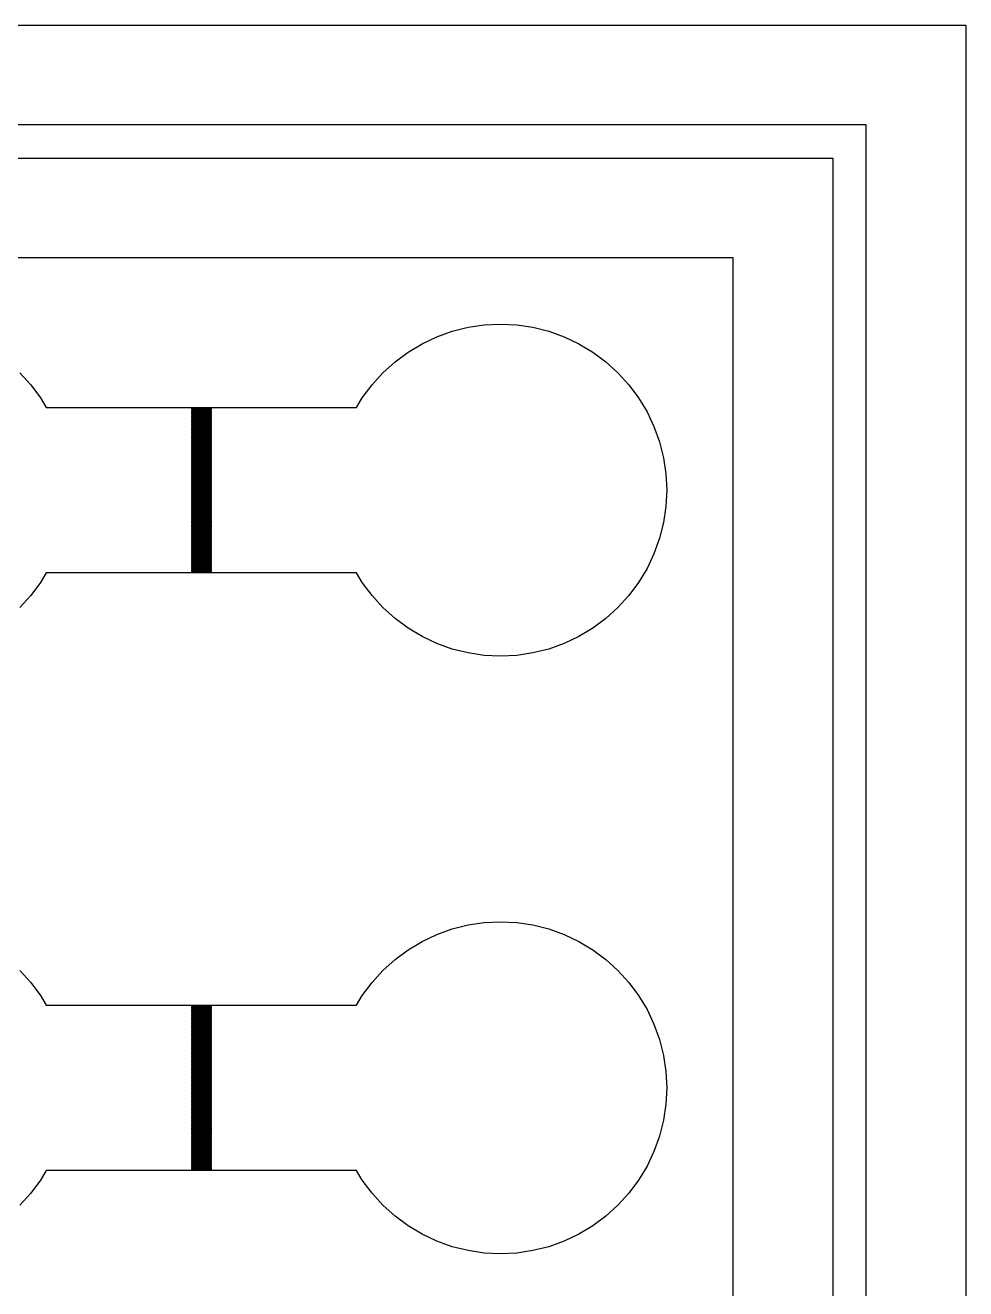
# Model space of a CAD drawing. Extents: x -16 to 132, y -40 to 113.
# Drawn here: x 98.53 to 113, y 56.73 to 76.18 of the extents above; entities that cross this region are included whole.
import ezdxf

# ---------------------------------------------------------------- set-up
doc = ezdxf.new("R2010")
doc.units = 0

msp = doc.modelspace()

# ---------------------------------------------------------------- linework, layer by layer
for p, q in [((-2.55649, 76.1837), (112.997, 76.1837)), ((112.997, 76.1837), (112.997, -2.55649)), ((111.463, 74.6498), (-1.0226, 74.6498)), ((111.463, -1.0226), (111.463, 74.6498)), ((-0.51129, 74.1385), (110.952, 74.1385)), ((110.952, 74.1385), (110.952, -0.51129)), ((109.418, 72.6046), (1.0226, 72.6046)), ((109.418, 1.0226), (109.418, 72.6046)), ((104.861, 71.3874), (105.097, 71.4719)), ((105.097, 71.4719), (105.34, 71.5329)), ((105.34, 71.5329), (105.589, 71.5697)), ((105.589, 71.5697), (105.839, 71.582)), ((105.839, 71.582), (106.09, 71.5697)), ((106.09, 71.5697), (106.338, 71.5329)), ((106.338, 71.5329), (106.581, 71.4719)), ((106.581, 71.4719), (106.817, 71.3874)), ((104.419, 71.1511), (104.634, 71.2801)), ((104.634, 71.2801), (104.861, 71.3874)), ((106.817, 71.3874), (107.044, 71.2801)), ((107.044, 71.2801), (107.259, 71.1511)), ((104.217, 71.0017), (104.419, 71.1511)), ((107.259, 71.1511), (107.461, 71.0017)), ((98.4434, 70.8332), (98.6119, 70.6473)), ((103.863, 70.6473), (104.031, 70.8332)), ((104.031, 70.8332), (104.217, 71.0017)), ((107.461, 71.0017), (107.647, 70.8332)), ((107.647, 70.8332), (107.815, 70.6473)), ((98.6119, 70.6473), (98.7613, 70.4458)), ((103.713, 70.4458), (103.863, 70.6473)), ((107.815, 70.6473), (107.965, 70.4458)), ((98.7613, 70.4458), (98.8495, 70.2986)), ((103.625, 70.2986), (103.713, 70.4458)), ((107.965, 70.4458), (108.094, 70.2306)), ((98.8495, 70.2986), (103.625, 70.2986)), ((101.391, 70.2884), (101.084, 70.2884)), ((101.084, 70.2884), (101.084, 70.2782)), ((101.084, 70.2782), (101.391, 70.2782)), ((101.391, 70.2679), (101.084, 70.2679)), ((101.084, 70.2679), (101.084, 70.2577)), ((101.084, 70.2577), (101.391, 70.2577)), ((101.391, 70.2475), (101.084, 70.2475)), ((101.084, 70.2475), (101.084, 70.2373)), ((101.084, 70.2373), (101.391, 70.2373)), ((101.391, 70.2782), (101.391, 70.2884)), ((101.391, 70.2577), (101.391, 70.2679)), ((101.391, 70.2373), (101.391, 70.2475)), ((101.391, 70.227), (101.084, 70.227)), ((101.084, 70.227), (101.084, 70.2168)), ((101.084, 70.2168), (101.391, 70.2168)), ((101.391, 70.2066), (101.084, 70.2066)), ((101.084, 70.2066), (101.084, 70.1964)), ((101.084, 70.1964), (101.391, 70.1964)), ((101.391, 70.1861), (101.084, 70.1861)), ((101.084, 70.1861), (101.084, 70.1759)), ((101.084, 70.1759), (101.391, 70.1759)), ((101.391, 70.1657), (101.084, 70.1657)), ((101.084, 70.1657), (101.084, 70.1555)), ((101.084, 70.1555), (101.391, 70.1555)), ((101.391, 70.1452), (101.084, 70.1452)), ((101.084, 70.1452), (101.084, 70.135)), ((101.084, 70.135), (101.391, 70.135)), ((101.391, 70.1248), (101.084, 70.1248)), ((101.084, 70.1248), (101.084, 70.1145)), ((101.084, 70.1145), (101.391, 70.1145)), ((101.391, 70.1043), (101.084, 70.1043)), ((101.084, 70.1043), (101.084, 70.0941)), ((101.084, 70.0941), (101.391, 70.0941)), ((101.391, 70.0839), (101.084, 70.0839)), ((101.084, 70.0839), (101.084, 70.0737)), ((101.084, 70.0737), (101.391, 70.0737)), ((101.391, 70.0634), (101.084, 70.0634)), ((101.084, 70.0634), (101.084, 70.0532)), ((101.084, 70.0532), (101.391, 70.0532)), ((101.391, 70.043), (101.084, 70.043)), ((101.084, 70.043), (101.084, 70.0327)), ((101.391, 70.2168), (101.391, 70.227)), ((101.391, 70.1964), (101.391, 70.2066)), ((101.391, 70.1759), (101.391, 70.1861)), ((101.391, 70.1555), (101.391, 70.1657)), ((101.391, 70.135), (101.391, 70.1452)), ((101.391, 70.1145), (101.391, 70.1248)), ((101.391, 70.0941), (101.391, 70.1043)), ((101.391, 70.0737), (101.391, 70.0839)), ((101.391, 70.0532), (101.391, 70.0634)), ((101.391, 70.0327), (101.391, 70.043)), ((108.094, 70.2306), (108.201, 70.0038)), ((101.084, 70.0327), (101.391, 70.0327)), ((101.391, 70.0225), (101.084, 70.0225)), ((101.084, 70.0225), (101.084, 70.0123)), ((101.084, 70.0123), (101.391, 70.0123)), ((101.391, 70.0021), (101.084, 70.0021)), ((101.084, 70.0021), (101.084, 69.9918)), ((101.084, 69.9918), (101.391, 69.9918)), ((101.391, 69.9816), (101.084, 69.9816)), ((101.084, 69.9816), (101.084, 69.9714)), ((101.084, 69.9714), (101.391, 69.9714)), ((101.391, 69.9612), (101.084, 69.9612)), ((101.084, 69.9612), (101.084, 69.9509)), ((101.084, 69.9509), (101.391, 69.9509)), ((101.391, 69.9407), (101.084, 69.9407)), ((101.084, 69.9407), (101.084, 69.9305)), ((101.084, 69.9305), (101.391, 69.9305)), ((101.391, 69.9203), (101.084, 69.9203)), ((101.084, 69.9203), (101.084, 69.91)), ((101.084, 69.91), (101.391, 69.91)), ((101.391, 69.8998), (101.084, 69.8998)), ((101.084, 69.8998), (101.084, 69.8896)), ((101.084, 69.8896), (101.391, 69.8896)), ((101.391, 69.8793), (101.084, 69.8793)), ((101.084, 69.8793), (101.084, 69.8691)), ((101.084, 69.8691), (101.391, 69.8691)), ((101.391, 69.8589), (101.084, 69.8589)), ((101.084, 69.8589), (101.084, 69.8487)), ((101.084, 69.8487), (101.391, 69.8487)), ((101.391, 70.0123), (101.391, 70.0225)), ((101.391, 69.9918), (101.391, 70.0021)), ((101.391, 69.9714), (101.391, 69.9816)), ((101.391, 69.9509), (101.391, 69.9612)), ((101.391, 69.9305), (101.391, 69.9407)), ((101.391, 69.91), (101.391, 69.9203)), ((101.391, 69.8896), (101.391, 69.8998)), ((101.391, 69.8691), (101.391, 69.8793)), ((101.391, 69.8487), (101.391, 69.8589)), ((108.201, 70.0038), (108.286, 69.7676)), ((101.391, 69.8385), (101.084, 69.8385)), ((101.084, 69.8385), (101.084, 69.8282)), ((101.084, 69.8282), (101.391, 69.8282)), ((101.391, 69.818), (101.084, 69.818)), ((101.084, 69.818), (101.084, 69.8078)), ((101.084, 69.8078), (101.391, 69.8078)), ((101.391, 69.7975), (101.084, 69.7975)), ((101.084, 69.7975), (101.084, 69.7873)), ((101.084, 69.7873), (101.391, 69.7873)), ((101.391, 69.7771), (101.084, 69.7771)), ((101.084, 69.7771), (101.084, 69.7669)), ((101.084, 69.7669), (101.391, 69.7669)), ((101.391, 69.7567), (101.084, 69.7567)), ((101.084, 69.7567), (101.084, 69.7464)), ((101.084, 69.7464), (101.391, 69.7464)), ((101.391, 69.7362), (101.084, 69.7362)), ((101.084, 69.7362), (101.084, 69.726)), ((101.084, 69.726), (101.391, 69.726)), ((101.391, 69.7157), (101.084, 69.7157)), ((101.084, 69.7157), (101.084, 69.7055)), ((101.084, 69.7055), (101.391, 69.7055)), ((101.391, 69.6953), (101.084, 69.6953)), ((101.084, 69.6953), (101.084, 69.6851)), ((101.084, 69.6851), (101.391, 69.6851)), ((101.391, 69.6748), (101.084, 69.6748)), ((101.084, 69.6748), (101.084, 69.6646)), ((101.084, 69.6646), (101.391, 69.6646)), ((101.391, 69.6544), (101.084, 69.6544)), ((101.084, 69.6544), (101.084, 69.6442)), ((101.391, 69.8282), (101.391, 69.8385)), ((101.391, 69.8078), (101.391, 69.818)), ((101.391, 69.7873), (101.391, 69.7975)), ((101.391, 69.7669), (101.391, 69.7771)), ((101.391, 69.7464), (101.391, 69.7567)), ((101.391, 69.726), (101.391, 69.7362)), ((101.391, 69.7055), (101.391, 69.7157)), ((101.391, 69.6851), (101.391, 69.6953)), ((101.391, 69.6646), (101.391, 69.6748)), ((101.391, 69.6442), (101.391, 69.6544)), ((108.286, 69.7676), (108.346, 69.5242)), ((101.084, 69.6442), (101.391, 69.6442)), ((101.391, 69.6339), (101.084, 69.6339)), ((101.084, 69.6339), (101.084, 69.6237)), ((101.084, 69.6237), (101.391, 69.6237)), ((101.391, 69.6135), (101.084, 69.6135)), ((101.084, 69.6135), (101.084, 69.6032)), ((101.084, 69.6032), (101.391, 69.6032)), ((101.391, 69.593), (101.084, 69.593)), ((101.084, 69.593), (101.084, 69.5828)), ((101.084, 69.5828), (101.391, 69.5828)), ((101.391, 69.5726), (101.084, 69.5726)), ((101.084, 69.5726), (101.084, 69.5623)), ((101.084, 69.5623), (101.391, 69.5623)), ((101.391, 69.5521), (101.084, 69.5521)), ((101.084, 69.5521), (101.084, 69.5419)), ((101.084, 69.5419), (101.391, 69.5419)), ((101.391, 69.5317), (101.084, 69.5317)), ((101.084, 69.5317), (101.084, 69.5214)), ((101.084, 69.5214), (101.391, 69.5214)), ((101.391, 69.5112), (101.084, 69.5112)), ((101.084, 69.5112), (101.084, 69.501)), ((101.084, 69.501), (101.391, 69.501)), ((101.391, 69.4908), (101.084, 69.4908)), ((101.084, 69.4908), (101.084, 69.4805)), ((101.084, 69.4805), (101.391, 69.4805)), ((101.391, 69.4703), (101.084, 69.4703)), ((101.084, 69.4703), (101.084, 69.4601)), ((101.084, 69.4601), (101.391, 69.4601)), ((101.391, 69.6237), (101.391, 69.6339)), ((101.391, 69.6032), (101.391, 69.6135)), ((101.391, 69.5828), (101.391, 69.593)), ((101.391, 69.5623), (101.391, 69.5726)), ((101.391, 69.5419), (101.391, 69.5521)), ((101.391, 69.5214), (101.391, 69.5317)), ((101.391, 69.501), (101.391, 69.5112)), ((101.391, 69.4805), (101.391, 69.4908)), ((101.391, 69.4601), (101.391, 69.4703)), ((108.346, 69.5242), (108.383, 69.2761)), ((101.391, 69.4499), (101.084, 69.4499)), ((101.084, 69.4499), (101.084, 69.4397)), ((101.084, 69.4397), (101.391, 69.4397)), ((101.391, 69.4294), (101.084, 69.4294)), ((101.084, 69.4294), (101.084, 69.4192)), ((101.084, 69.4192), (101.391, 69.4192)), ((101.391, 69.409), (101.084, 69.409)), ((101.084, 69.409), (101.084, 69.3987)), ((101.084, 69.3987), (101.391, 69.3987)), ((101.391, 69.3885), (101.084, 69.3885)), ((101.084, 69.3885), (101.084, 69.3783)), ((101.084, 69.3783), (101.391, 69.3783)), ((101.391, 69.3681), (101.084, 69.3681)), ((101.084, 69.3681), (101.084, 69.3578)), ((101.084, 69.3578), (101.391, 69.3578)), ((101.391, 69.3476), (101.084, 69.3476)), ((101.084, 69.3476), (101.084, 69.3374)), ((101.084, 69.3374), (101.391, 69.3374)), ((101.391, 69.3272), (101.084, 69.3272)), ((101.084, 69.3272), (101.084, 69.3169)), ((101.084, 69.3169), (101.391, 69.3169)), ((101.391, 69.3067), (101.084, 69.3067)), ((101.084, 69.3067), (101.084, 69.2965)), ((101.084, 69.2965), (101.391, 69.2965)), ((101.391, 69.2862), (101.084, 69.2862)), ((101.084, 69.2862), (101.084, 69.276)), ((101.084, 69.276), (101.391, 69.276)), ((101.391, 69.2658), (101.084, 69.2658)), ((101.084, 69.2658), (101.084, 69.2556)), ((101.391, 69.4397), (101.391, 69.4499)), ((101.391, 69.4192), (101.391, 69.4294)), ((101.391, 69.3987), (101.391, 69.409)), ((101.391, 69.3783), (101.391, 69.3885)), ((101.391, 69.3578), (101.391, 69.3681)), ((101.391, 69.3374), (101.391, 69.3476)), ((101.391, 69.3169), (101.391, 69.3272)), ((101.391, 69.2965), (101.391, 69.3067)), ((101.391, 69.276), (101.391, 69.2862)), ((101.391, 69.2556), (101.391, 69.2658)), ((108.383, 69.2761), (108.396, 69.0255)), ((101.084, 69.2556), (101.391, 69.2556)), ((101.391, 69.2453), (101.084, 69.2453)), ((101.084, 69.2453), (101.084, 69.2351)), ((101.084, 69.2351), (101.391, 69.2351)), ((101.391, 69.2249), (101.084, 69.2249)), ((101.084, 69.2249), (101.084, 69.2147)), ((101.084, 69.2147), (101.391, 69.2147)), ((101.391, 69.2044), (101.084, 69.2044)), ((101.084, 69.2044), (101.084, 69.1942)), ((101.084, 69.1942), (101.391, 69.1942)), ((101.391, 69.184), (101.084, 69.184)), ((101.084, 69.184), (101.084, 69.1738)), ((101.084, 69.1738), (101.391, 69.1738)), ((101.391, 69.1635), (101.084, 69.1635)), ((101.084, 69.1635), (101.084, 69.1533)), ((101.084, 69.1533), (101.391, 69.1533)), ((101.391, 69.1431), (101.084, 69.1431)), ((101.084, 69.1431), (101.084, 69.1329)), ((101.084, 69.1329), (101.391, 69.1329)), ((101.391, 69.1226), (101.084, 69.1226)), ((101.084, 69.1226), (101.084, 69.1124)), ((101.084, 69.1124), (101.391, 69.1124)), ((101.391, 69.1022), (101.084, 69.1022)), ((101.084, 69.1022), (101.084, 69.0919)), ((101.084, 69.0919), (101.391, 69.0919)), ((101.391, 69.0817), (101.084, 69.0817)), ((101.084, 69.0817), (101.084, 69.0715)), ((101.084, 69.0715), (101.391, 69.0715)), ((101.391, 69.2351), (101.391, 69.2453)), ((101.391, 69.2147), (101.391, 69.2249)), ((101.391, 69.1942), (101.391, 69.2044)), ((101.391, 69.1738), (101.391, 69.184)), ((101.391, 69.1533), (101.391, 69.1635)), ((101.391, 69.1329), (101.391, 69.1431)), ((101.391, 69.1124), (101.391, 69.1226)), ((101.391, 69.0919), (101.391, 69.1022)), ((101.391, 69.0715), (101.391, 69.0817)), ((101.391, 69.0613), (101.084, 69.0613)), ((101.084, 69.0613), (101.084, 69.0511)), ((101.084, 69.0511), (101.391, 69.0511)), ((101.391, 69.0408), (101.084, 69.0408)), ((101.084, 69.0408), (101.084, 69.0306)), ((101.084, 69.0306), (101.391, 69.0306)), ((101.391, 69.0204), (101.084, 69.0204)), ((101.084, 69.0204), (101.084, 69.0101)), ((101.084, 69.0101), (101.391, 69.0101)), ((101.391, 68.9999), (101.084, 68.9999)), ((101.084, 68.9999), (101.084, 68.9897)), ((101.084, 68.9897), (101.391, 68.9897)), ((101.391, 68.9795), (101.084, 68.9795)), ((101.084, 68.9795), (101.084, 68.9693)), ((101.084, 68.9693), (101.391, 68.9693)), ((101.391, 68.959), (101.084, 68.959)), ((101.084, 68.959), (101.084, 68.9488)), ((101.084, 68.9488), (101.391, 68.9488)), ((101.391, 68.9386), (101.084, 68.9386)), ((101.084, 68.9386), (101.084, 68.9284)), ((101.084, 68.9284), (101.391, 68.9284)), ((101.391, 68.9181), (101.084, 68.9181)), ((101.084, 68.9181), (101.084, 68.9079)), ((101.084, 68.9079), (101.391, 68.9079)), ((101.391, 68.8977), (101.084, 68.8977)), ((101.084, 68.8977), (101.084, 68.8875)), ((101.084, 68.8875), (101.391, 68.8875)), ((101.391, 68.8772), (101.084, 68.8772)), ((101.084, 68.8772), (101.084, 68.867)), ((101.391, 69.0511), (101.391, 69.0613)), ((101.391, 69.0306), (101.391, 69.0408)), ((101.391, 69.0101), (101.391, 69.0204)), ((101.391, 68.9897), (101.391, 68.9999)), ((101.391, 68.9693), (101.391, 68.9795)), ((101.391, 68.9488), (101.391, 68.959)), ((101.391, 68.9284), (101.391, 68.9386)), ((101.391, 68.9079), (101.391, 68.9181)), ((101.391, 68.8875), (101.391, 68.8977)), ((101.391, 68.867), (101.391, 68.8772)), ((108.396, 69.0255), (108.383, 68.7749)), ((101.084, 68.867), (101.391, 68.867)), ((101.391, 68.8568), (101.084, 68.8568)), ((101.084, 68.8568), (101.084, 68.8465)), ((101.084, 68.8465), (101.391, 68.8465)), ((101.391, 68.8363), (101.084, 68.8363)), ((101.084, 68.8363), (101.084, 68.8261)), ((101.084, 68.8261), (101.391, 68.8261)), ((101.391, 68.8159), (101.084, 68.8159)), ((101.084, 68.8159), (101.084, 68.8056)), ((101.084, 68.8056), (101.391, 68.8056)), ((101.391, 68.7954), (101.084, 68.7954)), ((101.084, 68.7954), (101.084, 68.7852)), ((101.084, 68.7852), (101.391, 68.7852)), ((101.391, 68.775), (101.084, 68.775)), ((101.084, 68.775), (101.084, 68.7647)), ((101.084, 68.7647), (101.391, 68.7647)), ((101.391, 68.7545), (101.084, 68.7545)), ((101.084, 68.7545), (101.084, 68.7443)), ((101.084, 68.7443), (101.391, 68.7443)), ((101.391, 68.7341), (101.084, 68.7341)), ((101.084, 68.7341), (101.084, 68.7238)), ((101.084, 68.7238), (101.391, 68.7238)), ((101.391, 68.7136), (101.084, 68.7136)), ((101.084, 68.7136), (101.084, 68.7034)), ((101.084, 68.7034), (101.391, 68.7034)), ((101.391, 68.6931), (101.084, 68.6931)), ((101.084, 68.6931), (101.084, 68.6829)), ((101.084, 68.6829), (101.391, 68.6829)), ((101.391, 68.8465), (101.391, 68.8568)), ((101.391, 68.8261), (101.391, 68.8363)), ((101.391, 68.8056), (101.391, 68.8159)), ((101.391, 68.7852), (101.391, 68.7954)), ((101.391, 68.7647), (101.391, 68.775)), ((101.391, 68.7443), (101.391, 68.7545)), ((101.391, 68.7238), (101.391, 68.7341)), ((101.391, 68.7034), (101.391, 68.7136)), ((101.391, 68.6829), (101.391, 68.6931)), ((108.383, 68.7749), (108.346, 68.5267)), ((101.391, 68.6727), (101.084, 68.6727)), ((101.084, 68.6727), (101.084, 68.6625)), ((101.084, 68.6625), (101.391, 68.6625)), ((101.391, 68.6523), (101.084, 68.6523)), ((101.084, 68.6523), (101.084, 68.642)), ((101.084, 68.642), (101.391, 68.642)), ((101.391, 68.6318), (101.084, 68.6318)), ((101.084, 68.6318), (101.084, 68.6216)), ((101.084, 68.6216), (101.391, 68.6216)), ((101.391, 68.6113), (101.084, 68.6113)), ((101.084, 68.6113), (101.084, 68.6011)), ((101.084, 68.6011), (101.391, 68.6011)), ((101.391, 68.5909), (101.084, 68.5909)), ((101.084, 68.5909), (101.084, 68.5807)), ((101.084, 68.5807), (101.391, 68.5807)), ((101.391, 68.5704), (101.084, 68.5704)), ((101.084, 68.5704), (101.084, 68.5602)), ((101.084, 68.5602), (101.391, 68.5602)), ((101.391, 68.55), (101.084, 68.55)), ((101.084, 68.55), (101.084, 68.5398)), ((101.084, 68.5398), (101.391, 68.5398)), ((101.391, 68.5295), (101.084, 68.5295)), ((101.084, 68.5295), (101.084, 68.5193)), ((101.084, 68.5193), (101.391, 68.5193)), ((101.391, 68.5091), (101.084, 68.5091)), ((101.084, 68.5091), (101.084, 68.4989)), ((101.084, 68.4989), (101.391, 68.4989)), ((101.391, 68.4886), (101.084, 68.4886)), ((101.084, 68.4886), (101.084, 68.4784)), ((101.391, 68.6625), (101.391, 68.6727)), ((101.391, 68.642), (101.391, 68.6523)), ((101.391, 68.6216), (101.391, 68.6318)), ((101.391, 68.6011), (101.391, 68.6113)), ((101.391, 68.5807), (101.391, 68.5909)), ((101.391, 68.5602), (101.391, 68.5704)), ((101.391, 68.5398), (101.391, 68.55)), ((101.391, 68.5193), (101.391, 68.5295)), ((101.391, 68.4989), (101.391, 68.5091)), ((101.391, 68.4784), (101.391, 68.4886)), ((108.346, 68.5267), (108.286, 68.2834)), ((101.084, 68.4784), (101.391, 68.4784)), ((101.391, 68.4682), (101.084, 68.4682)), ((101.084, 68.4682), (101.084, 68.458)), ((101.084, 68.458), (101.391, 68.458)), ((101.391, 68.4477), (101.084, 68.4477)), ((101.084, 68.4477), (101.084, 68.4375)), ((101.084, 68.4375), (101.391, 68.4375)), ((101.391, 68.4273), (101.084, 68.4273)), ((101.084, 68.4273), (101.084, 68.4171)), ((101.084, 68.4171), (101.391, 68.4171)), ((101.391, 68.4068), (101.084, 68.4068)), ((101.084, 68.4068), (101.084, 68.3966)), ((101.084, 68.3966), (101.391, 68.3966)), ((101.391, 68.3864), (101.084, 68.3864)), ((101.084, 68.3864), (101.084, 68.3761)), ((101.084, 68.3761), (101.391, 68.3761)), ((101.391, 68.3659), (101.084, 68.3659)), ((101.084, 68.3659), (101.084, 68.3557)), ((101.084, 68.3557), (101.391, 68.3557)), ((101.391, 68.3455), (101.084, 68.3455)), ((101.084, 68.3455), (101.084, 68.3353)), ((101.084, 68.3353), (101.391, 68.3353)), ((101.391, 68.325), (101.084, 68.325)), ((101.084, 68.325), (101.084, 68.3148)), ((101.084, 68.3148), (101.391, 68.3148)), ((101.391, 68.3046), (101.084, 68.3046)), ((101.084, 68.3046), (101.084, 68.2943)), ((101.084, 68.2943), (101.391, 68.2943)), ((101.391, 68.458), (101.391, 68.4682)), ((101.391, 68.4375), (101.391, 68.4477)), ((101.391, 68.4171), (101.391, 68.4273)), ((101.391, 68.3966), (101.391, 68.4068)), ((101.391, 68.3761), (101.391, 68.3864)), ((101.391, 68.3557), (101.391, 68.3659)), ((101.391, 68.3353), (101.391, 68.3455)), ((101.391, 68.3148), (101.391, 68.325)), ((101.391, 68.2943), (101.391, 68.3046)), ((101.391, 68.2841), (101.084, 68.2841)), ((101.084, 68.2841), (101.084, 68.2739)), ((101.084, 68.2739), (101.391, 68.2739)), ((101.391, 68.2637), (101.084, 68.2637)), ((101.084, 68.2637), (101.084, 68.2534)), ((101.084, 68.2534), (101.391, 68.2534)), ((101.391, 68.2432), (101.084, 68.2432)), ((101.084, 68.2432), (101.084, 68.233)), ((101.084, 68.233), (101.391, 68.233)), ((101.391, 68.2228), (101.084, 68.2228)), ((101.084, 68.2228), (101.084, 68.2125)), ((101.084, 68.2125), (101.391, 68.2125)), ((101.391, 68.2023), (101.084, 68.2023)), ((101.084, 68.2023), (101.084, 68.1921)), ((101.084, 68.1921), (101.391, 68.1921)), ((101.391, 68.1819), (101.084, 68.1819)), ((101.084, 68.1819), (101.084, 68.1716)), ((101.084, 68.1716), (101.391, 68.1716)), ((101.391, 68.1614), (101.084, 68.1614)), ((101.084, 68.1614), (101.084, 68.1512)), ((101.084, 68.1512), (101.391, 68.1512)), ((101.391, 68.141), (101.084, 68.141)), ((101.084, 68.141), (101.084, 68.1307)), ((101.084, 68.1307), (101.391, 68.1307)), ((101.391, 68.1205), (101.084, 68.1205)), ((101.084, 68.1205), (101.084, 68.1103)), ((101.084, 68.1103), (101.391, 68.1103)), ((101.391, 68.1), (101.084, 68.1)), ((101.084, 68.1), (101.084, 68.0898)), ((101.391, 68.2739), (101.391, 68.2841)), ((101.391, 68.2534), (101.391, 68.2637)), ((101.391, 68.233), (101.391, 68.2432)), ((101.391, 68.2125), (101.391, 68.2228)), ((101.391, 68.1921), (101.391, 68.2023)), ((101.391, 68.1716), (101.391, 68.1819)), ((101.391, 68.1512), (101.391, 68.1614)), ((101.391, 68.1307), (101.391, 68.141)), ((101.391, 68.1103), (101.391, 68.1205)), ((101.391, 68.0898), (101.391, 68.1)), ((108.286, 68.2834), (108.201, 68.0472)), ((101.084, 68.0898), (101.391, 68.0898)), ((101.391, 68.0796), (101.084, 68.0796)), ((101.084, 68.0796), (101.084, 68.0694)), ((101.084, 68.0694), (101.391, 68.0694)), ((101.391, 68.0591), (101.084, 68.0591)), ((101.084, 68.0591), (101.084, 68.0489)), ((101.084, 68.0489), (101.391, 68.0489)), ((101.391, 68.0387), (101.084, 68.0387)), ((101.084, 68.0387), (101.084, 68.0285)), ((101.084, 68.0285), (101.391, 68.0285)), ((101.391, 68.0182), (101.084, 68.0182)), ((101.084, 68.0182), (101.084, 68.008)), ((101.084, 68.008), (101.391, 68.008)), ((101.391, 67.9978), (101.084, 67.9978)), ((101.084, 67.9978), (101.084, 67.9875)), ((101.084, 67.9875), (101.391, 67.9875)), ((101.391, 67.9773), (101.084, 67.9773)), ((101.084, 67.9773), (101.084, 67.9671)), ((101.084, 67.9671), (101.391, 67.9671)), ((101.391, 67.9569), (101.084, 67.9569)), ((101.084, 67.9569), (101.084, 67.9467)), ((101.084, 67.9467), (101.391, 67.9467)), ((101.391, 67.9364), (101.084, 67.9364)), ((101.084, 67.9364), (101.084, 67.9262)), ((101.084, 67.9262), (101.391, 67.9262)), ((101.391, 67.916), (101.084, 67.916)), ((101.084, 67.916), (101.084, 67.9058)), ((101.084, 67.9058), (101.391, 67.9058)), ((101.391, 68.0694), (101.391, 68.0796)), ((101.391, 68.0489), (101.391, 68.0591)), ((101.391, 68.0285), (101.391, 68.0387)), ((101.391, 68.008), (101.391, 68.0182)), ((101.391, 67.9875), (101.391, 67.9978)), ((101.391, 67.9671), (101.391, 67.9773)), ((101.391, 67.9467), (101.391, 67.9569)), ((101.391, 67.9262), (101.391, 67.9364)), ((101.391, 67.9058), (101.391, 67.916)), ((108.201, 68.0472), (108.094, 67.8204)), ((98.8495, 67.7524), (98.7613, 67.6052)), ((103.625, 67.7524), (98.8495, 67.7524)), ((101.391, 67.8955), (101.084, 67.8955)), ((101.084, 67.8955), (101.084, 67.8853)), ((101.084, 67.8853), (101.391, 67.8853)), ((101.391, 67.8751), (101.084, 67.8751)), ((101.084, 67.8751), (101.084, 67.8649)), ((101.084, 67.8649), (101.391, 67.8649)), ((101.391, 67.8546), (101.084, 67.8546)), ((101.084, 67.8546), (101.084, 67.8444)), ((101.084, 67.8444), (101.391, 67.8444)), ((101.391, 67.8342), (101.084, 67.8342)), ((101.084, 67.8342), (101.084, 67.8239)), ((101.084, 67.8239), (101.391, 67.8239)), ((101.391, 67.8137), (101.084, 67.8137)), ((101.084, 67.8137), (101.084, 67.8035)), ((101.084, 67.8035), (101.391, 67.8035)), ((101.391, 67.7933), (101.084, 67.7933)), ((101.084, 67.7933), (101.084, 67.783)), ((101.084, 67.783), (101.391, 67.783)), ((101.391, 67.7728), (101.084, 67.7728)), ((101.084, 67.7728), (101.084, 67.7626)), ((101.084, 67.7626), (101.391, 67.7626)), ((101.391, 67.8853), (101.391, 67.8955)), ((101.391, 67.8649), (101.391, 67.8751)), ((101.391, 67.8444), (101.391, 67.8546)), ((101.391, 67.8239), (101.391, 67.8342)), ((101.391, 67.8035), (101.391, 67.8137)), ((101.391, 67.783), (101.391, 67.7933)), ((101.391, 67.7626), (101.391, 67.7728)), ((103.713, 67.6052), (103.625, 67.7524)), ((108.094, 67.8204), (107.965, 67.6052)), ((98.7613, 67.6052), (98.6119, 67.4037)), ((103.863, 67.4037), (103.713, 67.6052)), ((107.965, 67.6052), (107.815, 67.4037)), ((98.6119, 67.4037), (98.4434, 67.2178)), ((104.031, 67.2178), (103.863, 67.4037)), ((107.815, 67.4037), (107.647, 67.2178)), ((104.217, 67.0493), (104.031, 67.2178)), ((107.647, 67.2178), (107.461, 67.0493)), ((104.419, 66.8999), (104.217, 67.0493)), ((107.461, 67.0493), (107.259, 66.8999)), ((104.634, 66.7709), (104.419, 66.8999)), ((104.861, 66.6636), (104.634, 66.7709)), ((107.044, 66.7709), (106.817, 66.6636)), ((107.259, 66.8999), (107.044, 66.7709)), ((105.097, 66.5791), (104.861, 66.6636)), ((105.34, 66.5181), (105.097, 66.5791)), ((106.581, 66.5791), (106.338, 66.5181)), ((106.817, 66.6636), (106.581, 66.5791)), ((105.589, 66.4813), (105.34, 66.5181)), ((105.839, 66.469), (105.589, 66.4813)), ((106.09, 66.4813), (105.839, 66.469)), ((106.338, 66.5181), (106.09, 66.4813)), ((104.861, 62.184), (105.097, 62.2685)), ((105.097, 62.2685), (105.34, 62.3295)), ((105.34, 62.3295), (105.589, 62.3663)), ((105.589, 62.3663), (105.839, 62.3786)), ((105.839, 62.3786), (106.09, 62.3663)), ((106.09, 62.3663), (106.338, 62.3295)), ((106.338, 62.3295), (106.581, 62.2685)), ((106.581, 62.2685), (106.817, 62.184)), ((104.419, 61.9477), (104.634, 62.0767)), ((104.634, 62.0767), (104.861, 62.184)), ((106.817, 62.184), (107.044, 62.0767)), ((107.044, 62.0767), (107.259, 61.9477)), ((104.217, 61.7983), (104.419, 61.9477)), ((107.259, 61.9477), (107.461, 61.7983)), ((104.031, 61.6298), (104.217, 61.7983)), ((107.461, 61.7983), (107.647, 61.6298)), ((98.4434, 61.6298), (98.6119, 61.4439)), ((103.863, 61.4439), (104.031, 61.6298)), ((107.647, 61.6298), (107.815, 61.4439)), ((98.6119, 61.4439), (98.7613, 61.2424)), ((103.713, 61.2424), (103.863, 61.4439)), ((107.815, 61.4439), (107.965, 61.2424)), ((98.7613, 61.2424), (98.8495, 61.0952)), ((98.8495, 61.0952), (103.625, 61.0952)), ((103.625, 61.0952), (103.713, 61.2424)), ((107.965, 61.2424), (108.094, 61.0272)), ((101.391, 61.085), (101.084, 61.085)), ((101.084, 61.085), (101.084, 61.0748)), ((101.084, 61.0748), (101.391, 61.0748)), ((101.391, 61.0645), (101.084, 61.0645)), ((101.084, 61.0645), (101.084, 61.0543)), ((101.084, 61.0543), (101.391, 61.0543)), ((101.391, 61.0441), (101.084, 61.0441)), ((101.084, 61.0441), (101.084, 61.0339)), ((101.084, 61.0339), (101.391, 61.0339)), ((101.391, 61.0236), (101.084, 61.0236)), ((101.084, 61.0236), (101.084, 61.0134)), ((101.084, 61.0134), (101.391, 61.0134)), ((101.391, 61.0032), (101.084, 61.0032)), ((101.084, 61.0032), (101.084, 60.993)), ((101.084, 60.993), (101.391, 60.993)), ((101.391, 60.9827), (101.084, 60.9827)), ((101.084, 60.9827), (101.084, 60.9725)), ((101.084, 60.9725), (101.391, 60.9725)), ((101.391, 60.9623), (101.084, 60.9623)), ((101.084, 60.9623), (101.084, 60.9521)), ((101.084, 60.9521), (101.391, 60.9521)), ((101.391, 60.9418), (101.084, 60.9418)), ((101.084, 60.9418), (101.084, 60.9316)), ((101.084, 60.9316), (101.391, 60.9316)), ((101.391, 60.9214), (101.084, 60.9214)), ((101.084, 60.9214), (101.084, 60.9111)), ((101.084, 60.9111), (101.391, 60.9111)), ((101.391, 60.9009), (101.084, 60.9009)), ((101.084, 60.9009), (101.084, 60.8907)), ((101.391, 61.0748), (101.391, 61.085)), ((101.391, 61.0543), (101.391, 61.0645)), ((101.391, 61.0339), (101.391, 61.0441)), ((101.391, 61.0134), (101.391, 61.0236)), ((101.391, 60.993), (101.391, 61.0032)), ((101.391, 60.9725), (101.391, 60.9827)), ((101.391, 60.9521), (101.391, 60.9623)), ((101.391, 60.9316), (101.391, 60.9418)), ((101.391, 60.9111), (101.391, 60.9214)), ((101.391, 60.8907), (101.391, 60.9009)), ((108.094, 61.0272), (108.201, 60.8004)), ((101.084, 60.8907), (101.391, 60.8907)), ((101.391, 60.8805), (101.084, 60.8805)), ((101.084, 60.8805), (101.084, 60.8703)), ((101.084, 60.8703), (101.391, 60.8703)), ((101.391, 60.86), (101.084, 60.86)), ((101.084, 60.86), (101.084, 60.8498)), ((101.084, 60.8498), (101.391, 60.8498)), ((101.391, 60.8396), (101.084, 60.8396)), ((101.084, 60.8396), (101.084, 60.8293)), ((101.084, 60.8293), (101.391, 60.8293)), ((101.391, 60.8191), (101.084, 60.8191)), ((101.084, 60.8191), (101.084, 60.8089)), ((101.084, 60.8089), (101.391, 60.8089)), ((101.391, 60.7987), (101.084, 60.7987)), ((101.084, 60.7987), (101.084, 60.7884)), ((101.084, 60.7884), (101.391, 60.7884)), ((101.391, 60.7782), (101.084, 60.7782)), ((101.084, 60.7782), (101.084, 60.768)), ((101.084, 60.768), (101.391, 60.768)), ((101.391, 60.7578), (101.084, 60.7578)), ((101.084, 60.7578), (101.084, 60.7475)), ((101.084, 60.7475), (101.391, 60.7475)), ((101.391, 60.7373), (101.084, 60.7373)), ((101.084, 60.7373), (101.084, 60.7271)), ((101.084, 60.7271), (101.391, 60.7271)), ((101.391, 60.7169), (101.084, 60.7169)), ((101.084, 60.7169), (101.084, 60.7066)), ((101.084, 60.7066), (101.391, 60.7066)), ((101.391, 60.8703), (101.391, 60.8805)), ((101.391, 60.8498), (101.391, 60.86)), ((101.391, 60.8293), (101.391, 60.8396)), ((101.391, 60.8089), (101.391, 60.8191)), ((101.391, 60.7884), (101.391, 60.7987)), ((101.391, 60.768), (101.391, 60.7782)), ((101.391, 60.7475), (101.391, 60.7578)), ((101.391, 60.7271), (101.391, 60.7373)), ((101.391, 60.7066), (101.391, 60.7169)), ((108.201, 60.8004), (108.286, 60.5642)), ((101.391, 60.6964), (101.084, 60.6964)), ((101.084, 60.6964), (101.084, 60.6862)), ((101.084, 60.6862), (101.391, 60.6862)), ((101.391, 60.6759), (101.084, 60.6759)), ((101.084, 60.6759), (101.084, 60.6657)), ((101.084, 60.6657), (101.391, 60.6657)), ((101.391, 60.6555), (101.084, 60.6555)), ((101.084, 60.6555), (101.084, 60.6453)), ((101.084, 60.6453), (101.391, 60.6453)), ((101.391, 60.6351), (101.084, 60.6351)), ((101.084, 60.6351), (101.084, 60.6248)), ((101.084, 60.6248), (101.391, 60.6248)), ((101.391, 60.6146), (101.084, 60.6146)), ((101.084, 60.6146), (101.084, 60.6044)), ((101.084, 60.6044), (101.391, 60.6044)), ((101.391, 60.5941), (101.084, 60.5941)), ((101.084, 60.5941), (101.084, 60.5839)), ((101.084, 60.5839), (101.391, 60.5839)), ((101.391, 60.5737), (101.084, 60.5737)), ((101.084, 60.5737), (101.084, 60.5635)), ((101.084, 60.5635), (101.391, 60.5635)), ((101.391, 60.5533), (101.084, 60.5533)), ((101.084, 60.5533), (101.084, 60.543)), ((101.084, 60.543), (101.391, 60.543)), ((101.391, 60.5328), (101.084, 60.5328)), ((101.084, 60.5328), (101.084, 60.5226)), ((101.084, 60.5226), (101.391, 60.5226)), ((101.391, 60.5123), (101.084, 60.5123)), ((101.084, 60.5123), (101.084, 60.5021)), ((101.391, 60.6862), (101.391, 60.6964)), ((101.391, 60.6657), (101.391, 60.6759)), ((101.391, 60.6453), (101.391, 60.6555)), ((101.391, 60.6248), (101.391, 60.6351)), ((101.391, 60.6044), (101.391, 60.6146)), ((101.391, 60.5839), (101.391, 60.5941)), ((101.391, 60.5635), (101.391, 60.5737)), ((101.391, 60.543), (101.391, 60.5533)), ((101.391, 60.5226), (101.391, 60.5328)), ((101.391, 60.5021), (101.391, 60.5123)), ((108.286, 60.5642), (108.346, 60.3208)), ((101.084, 60.5021), (101.391, 60.5021)), ((101.391, 60.4919), (101.084, 60.4919)), ((101.084, 60.4919), (101.084, 60.4817)), ((101.084, 60.4817), (101.391, 60.4817)), ((101.391, 60.4714), (101.084, 60.4714)), ((101.084, 60.4714), (101.084, 60.4612)), ((101.084, 60.4612), (101.391, 60.4612)), ((101.391, 60.451), (101.084, 60.451)), ((101.084, 60.451), (101.084, 60.4408)), ((101.084, 60.4408), (101.391, 60.4408)), ((101.391, 60.4305), (101.084, 60.4305)), ((101.084, 60.4305), (101.084, 60.4203)), ((101.084, 60.4203), (101.391, 60.4203)), ((101.391, 60.4101), (101.084, 60.4101)), ((101.084, 60.4101), (101.084, 60.3998)), ((101.084, 60.3998), (101.391, 60.3998)), ((101.391, 60.3896), (101.084, 60.3896)), ((101.084, 60.3896), (101.084, 60.3794)), ((101.084, 60.3794), (101.391, 60.3794)), ((101.391, 60.3692), (101.084, 60.3692)), ((101.084, 60.3692), (101.084, 60.3589)), ((101.084, 60.3589), (101.391, 60.3589)), ((101.391, 60.3487), (101.084, 60.3487)), ((101.084, 60.3487), (101.084, 60.3385)), ((101.084, 60.3385), (101.391, 60.3385)), ((101.391, 60.3283), (101.084, 60.3283)), ((101.084, 60.3283), (101.084, 60.318)), ((101.084, 60.318), (101.391, 60.318)), ((101.391, 60.4817), (101.391, 60.4919)), ((101.391, 60.4612), (101.391, 60.4714)), ((101.391, 60.4408), (101.391, 60.451)), ((101.391, 60.4203), (101.391, 60.4305)), ((101.391, 60.3998), (101.391, 60.4101)), ((101.391, 60.3794), (101.391, 60.3896)), ((101.391, 60.3589), (101.391, 60.3692)), ((101.391, 60.3385), (101.391, 60.3487)), ((101.391, 60.318), (101.391, 60.3283)), ((108.346, 60.3208), (108.383, 60.0727)), ((101.391, 60.3078), (101.084, 60.3078)), ((101.084, 60.3078), (101.084, 60.2976)), ((101.084, 60.2976), (101.391, 60.2976)), ((101.391, 60.2874), (101.084, 60.2874)), ((101.084, 60.2874), (101.084, 60.2771)), ((101.084, 60.2771), (101.391, 60.2771)), ((101.391, 60.2669), (101.084, 60.2669)), ((101.084, 60.2669), (101.084, 60.2567)), ((101.084, 60.2567), (101.391, 60.2567)), ((101.391, 60.2465), (101.084, 60.2465)), ((101.084, 60.2465), (101.084, 60.2362)), ((101.084, 60.2362), (101.391, 60.2362)), ((101.391, 60.226), (101.084, 60.226)), ((101.084, 60.226), (101.084, 60.2158)), ((101.084, 60.2158), (101.391, 60.2158)), ((101.391, 60.2056), (101.084, 60.2056)), ((101.084, 60.2056), (101.084, 60.1953)), ((101.084, 60.1953), (101.391, 60.1953)), ((101.391, 60.1851), (101.084, 60.1851)), ((101.084, 60.1851), (101.084, 60.1749)), ((101.084, 60.1749), (101.391, 60.1749)), ((101.391, 60.1647), (101.084, 60.1647)), ((101.084, 60.1647), (101.084, 60.1544)), ((101.084, 60.1544), (101.391, 60.1544)), ((101.391, 60.1442), (101.084, 60.1442)), ((101.084, 60.1442), (101.084, 60.134)), ((101.084, 60.134), (101.391, 60.134)), ((101.391, 60.1238), (101.084, 60.1238)), ((101.084, 60.1238), (101.084, 60.1135)), ((101.391, 60.2976), (101.391, 60.3078)), ((101.391, 60.2771), (101.391, 60.2874)), ((101.391, 60.2567), (101.391, 60.2669)), ((101.391, 60.2362), (101.391, 60.2465)), ((101.391, 60.2158), (101.391, 60.226)), ((101.391, 60.1953), (101.391, 60.2056)), ((101.391, 60.1749), (101.391, 60.1851)), ((101.391, 60.1544), (101.391, 60.1647)), ((101.391, 60.134), (101.391, 60.1442)), ((101.391, 60.1135), (101.391, 60.1238)), ((101.084, 60.1135), (101.391, 60.1135)), ((101.391, 60.1033), (101.084, 60.1033)), ((101.084, 60.1033), (101.084, 60.0931)), ((101.084, 60.0931), (101.391, 60.0931)), ((101.391, 60.0828), (101.084, 60.0828)), ((101.084, 60.0828), (101.084, 60.0726)), ((101.084, 60.0726), (101.391, 60.0726)), ((101.391, 60.0624), (101.084, 60.0624)), ((101.084, 60.0624), (101.084, 60.0522)), ((101.084, 60.0522), (101.391, 60.0522)), ((101.391, 60.0419), (101.084, 60.0419)), ((101.084, 60.0419), (101.084, 60.0317)), ((101.084, 60.0317), (101.391, 60.0317)), ((101.391, 60.0215), (101.084, 60.0215)), ((101.084, 60.0215), (101.084, 60.0113)), ((101.084, 60.0113), (101.391, 60.0113)), ((101.391, 60.001), (101.084, 60.001)), ((101.084, 60.001), (101.084, 59.9908)), ((101.084, 59.9908), (101.391, 59.9908)), ((101.391, 59.9806), (101.084, 59.9806)), ((101.084, 59.9806), (101.084, 59.9704)), ((101.084, 59.9704), (101.391, 59.9704)), ((101.391, 59.9601), (101.084, 59.9601)), ((101.084, 59.9601), (101.084, 59.9499)), ((101.084, 59.9499), (101.391, 59.9499)), ((101.391, 59.9397), (101.084, 59.9397)), ((101.084, 59.9397), (101.084, 59.9295)), ((101.084, 59.9295), (101.391, 59.9295)), ((101.391, 60.0931), (101.391, 60.1033)), ((101.391, 60.0726), (101.391, 60.0828)), ((101.391, 60.0522), (101.391, 60.0624)), ((101.391, 60.0317), (101.391, 60.0419)), ((101.391, 60.0113), (101.391, 60.0215)), ((101.391, 59.9908), (101.391, 60.001)), ((101.391, 59.9704), (101.391, 59.9806)), ((101.391, 59.9499), (101.391, 59.9601)), ((101.391, 59.9295), (101.391, 59.9397)), ((108.383, 60.0727), (108.396, 59.8221)), ((101.391, 59.9192), (101.084, 59.9192)), ((101.084, 59.9192), (101.084, 59.909)), ((101.084, 59.909), (101.391, 59.909)), ((101.391, 59.8988), (101.084, 59.8988)), ((101.084, 59.8988), (101.084, 59.8885)), ((101.084, 59.8885), (101.391, 59.8885)), ((101.391, 59.8783), (101.084, 59.8783)), ((101.084, 59.8783), (101.084, 59.8681)), ((101.084, 59.8681), (101.391, 59.8681)), ((101.391, 59.8579), (101.084, 59.8579)), ((101.084, 59.8579), (101.084, 59.8477)), ((101.084, 59.8477), (101.391, 59.8477)), ((101.391, 59.8374), (101.084, 59.8374)), ((101.084, 59.8374), (101.084, 59.8272)), ((101.084, 59.8272), (101.391, 59.8272)), ((101.391, 59.817), (101.084, 59.817)), ((101.084, 59.817), (101.084, 59.8067)), ((101.084, 59.8067), (101.391, 59.8067)), ((101.391, 59.7965), (101.084, 59.7965)), ((101.084, 59.7965), (101.084, 59.7863)), ((101.084, 59.7863), (101.391, 59.7863)), ((101.391, 59.7761), (101.084, 59.7761)), ((101.084, 59.7761), (101.084, 59.7659)), ((101.084, 59.7659), (101.391, 59.7659)), ((101.391, 59.7556), (101.084, 59.7556)), ((101.084, 59.7556), (101.084, 59.7454)), ((101.084, 59.7454), (101.391, 59.7454)), ((101.391, 59.7352), (101.084, 59.7352)), ((101.084, 59.7352), (101.084, 59.725)), ((101.391, 59.909), (101.391, 59.9192)), ((101.391, 59.8885), (101.391, 59.8988)), ((101.391, 59.8681), (101.391, 59.8783)), ((101.391, 59.8477), (101.391, 59.8579)), ((101.391, 59.8272), (101.391, 59.8374)), ((101.391, 59.8067), (101.391, 59.817)), ((101.391, 59.7863), (101.391, 59.7965)), ((101.391, 59.7659), (101.391, 59.7761)), ((101.391, 59.7454), (101.391, 59.7556)), ((101.391, 59.725), (101.391, 59.7352)), ((108.396, 59.8221), (108.383, 59.5715)), ((101.084, 59.725), (101.391, 59.725)), ((101.391, 59.7147), (101.084, 59.7147)), ((101.084, 59.7147), (101.084, 59.7045)), ((101.084, 59.7045), (101.391, 59.7045)), ((101.391, 59.6943), (101.084, 59.6943)), ((101.084, 59.6943), (101.084, 59.6841)), ((101.084, 59.6841), (101.391, 59.6841)), ((101.391, 59.6738), (101.084, 59.6738)), ((101.084, 59.6738), (101.084, 59.6636)), ((101.084, 59.6636), (101.391, 59.6636)), ((101.391, 59.6534), (101.084, 59.6534)), ((101.084, 59.6534), (101.084, 59.6431)), ((101.084, 59.6431), (101.391, 59.6431)), ((101.391, 59.6329), (101.084, 59.6329)), ((101.084, 59.6329), (101.084, 59.6227)), ((101.084, 59.6227), (101.391, 59.6227)), ((101.391, 59.6125), (101.084, 59.6125)), ((101.084, 59.6125), (101.084, 59.6022)), ((101.084, 59.6022), (101.391, 59.6022)), ((101.391, 59.592), (101.084, 59.592)), ((101.084, 59.592), (101.084, 59.5818)), ((101.084, 59.5818), (101.391, 59.5818)), ((101.391, 59.5716), (101.084, 59.5716)), ((101.084, 59.5716), (101.084, 59.5613)), ((101.084, 59.5613), (101.391, 59.5613)), ((101.391, 59.5511), (101.084, 59.5511)), ((101.084, 59.5511), (101.084, 59.5409)), ((101.084, 59.5409), (101.391, 59.5409)), ((101.391, 59.7045), (101.391, 59.7147)), ((101.391, 59.6841), (101.391, 59.6943)), ((101.391, 59.6636), (101.391, 59.6738)), ((101.391, 59.6431), (101.391, 59.6534)), ((101.391, 59.6227), (101.391, 59.6329)), ((101.391, 59.6022), (101.391, 59.6125)), ((101.391, 59.5818), (101.391, 59.592)), ((101.391, 59.5613), (101.391, 59.5716)), ((101.391, 59.5409), (101.391, 59.5511)), ((108.383, 59.5715), (108.346, 59.3233)), ((101.391, 59.5307), (101.084, 59.5307)), ((101.084, 59.5307), (101.084, 59.5204)), ((101.084, 59.5204), (101.391, 59.5204)), ((101.391, 59.5102), (101.084, 59.5102)), ((101.084, 59.5102), (101.084, 59.5)), ((101.084, 59.5), (101.391, 59.5)), ((101.391, 59.4897), (101.084, 59.4897)), ((101.084, 59.4897), (101.084, 59.4795)), ((101.084, 59.4795), (101.391, 59.4795)), ((101.391, 59.4693), (101.084, 59.4693)), ((101.084, 59.4693), (101.084, 59.4591)), ((101.084, 59.4591), (101.391, 59.4591)), ((101.391, 59.4489), (101.084, 59.4489)), ((101.084, 59.4489), (101.084, 59.4386)), ((101.084, 59.4386), (101.391, 59.4386)), ((101.391, 59.4284), (101.084, 59.4284)), ((101.084, 59.4284), (101.084, 59.4182)), ((101.084, 59.4182), (101.391, 59.4182)), ((101.391, 59.4079), (101.084, 59.4079)), ((101.084, 59.4079), (101.084, 59.3977)), ((101.084, 59.3977), (101.391, 59.3977)), ((101.391, 59.3875), (101.084, 59.3875)), ((101.084, 59.3875), (101.084, 59.3773)), ((101.084, 59.3773), (101.391, 59.3773)), ((101.391, 59.3671), (101.084, 59.3671)), ((101.084, 59.3671), (101.084, 59.3568)), ((101.084, 59.3568), (101.391, 59.3568)), ((101.391, 59.3466), (101.084, 59.3466)), ((101.084, 59.3466), (101.084, 59.3364)), ((101.391, 59.5204), (101.391, 59.5307)), ((101.391, 59.5), (101.391, 59.5102)), ((101.391, 59.4795), (101.391, 59.4897)), ((101.391, 59.4591), (101.391, 59.4693)), ((101.391, 59.4386), (101.391, 59.4489)), ((101.391, 59.4182), (101.391, 59.4284)), ((101.391, 59.3977), (101.391, 59.4079)), ((101.391, 59.3773), (101.391, 59.3875)), ((101.391, 59.3568), (101.391, 59.3671)), ((101.391, 59.3364), (101.391, 59.3466)), ((101.084, 59.3364), (101.391, 59.3364)), ((101.391, 59.3261), (101.084, 59.3261)), ((101.084, 59.3261), (101.084, 59.3159)), ((101.084, 59.3159), (101.391, 59.3159)), ((101.391, 59.3057), (101.084, 59.3057)), ((101.084, 59.3057), (101.084, 59.2955)), ((101.084, 59.2955), (101.391, 59.2955)), ((101.391, 59.2852), (101.084, 59.2852)), ((101.084, 59.2852), (101.084, 59.275)), ((101.084, 59.275), (101.391, 59.275)), ((101.391, 59.2648), (101.084, 59.2648)), ((101.084, 59.2648), (101.084, 59.2546)), ((101.084, 59.2546), (101.391, 59.2546)), ((101.391, 59.2443), (101.084, 59.2443)), ((101.084, 59.2443), (101.084, 59.2341)), ((101.084, 59.2341), (101.391, 59.2341)), ((101.391, 59.2239), (101.084, 59.2239)), ((101.084, 59.2239), (101.084, 59.2137)), ((101.084, 59.2137), (101.391, 59.2137)), ((101.391, 59.2034), (101.084, 59.2034)), ((101.084, 59.2034), (101.084, 59.1932)), ((101.084, 59.1932), (101.391, 59.1932)), ((101.391, 59.183), (101.084, 59.183)), ((101.084, 59.183), (101.084, 59.1727)), ((101.084, 59.1727), (101.391, 59.1727)), ((101.391, 59.1625), (101.084, 59.1625)), ((101.084, 59.1625), (101.084, 59.1523)), ((101.084, 59.1523), (101.391, 59.1523)), ((101.391, 59.3159), (101.391, 59.3261)), ((101.391, 59.2955), (101.391, 59.3057)), ((101.391, 59.275), (101.391, 59.2852)), ((101.391, 59.2546), (101.391, 59.2648)), ((101.391, 59.2341), (101.391, 59.2443)), ((101.391, 59.2137), (101.391, 59.2239)), ((101.391, 59.1932), (101.391, 59.2034)), ((101.391, 59.1727), (101.391, 59.183)), ((101.391, 59.1523), (101.391, 59.1625)), ((108.346, 59.3233), (108.286, 59.08)), ((101.391, 59.1421), (101.084, 59.1421)), ((101.084, 59.1421), (101.084, 59.1319)), ((101.084, 59.1319), (101.391, 59.1319)), ((101.391, 59.1216), (101.084, 59.1216)), ((101.084, 59.1216), (101.084, 59.1114)), ((101.084, 59.1114), (101.391, 59.1114)), ((101.391, 59.1012), (101.084, 59.1012)), ((101.084, 59.1012), (101.084, 59.0909)), ((101.084, 59.0909), (101.391, 59.0909)), ((101.391, 59.0807), (101.084, 59.0807)), ((101.084, 59.0807), (101.084, 59.0705)), ((101.084, 59.0705), (101.391, 59.0705)), ((101.391, 59.0603), (101.084, 59.0603)), ((101.084, 59.0603), (101.084, 59.05)), ((101.084, 59.05), (101.391, 59.05)), ((101.391, 59.0398), (101.084, 59.0398)), ((101.084, 59.0398), (101.084, 59.0296)), ((101.084, 59.0296), (101.391, 59.0296)), ((101.391, 59.0194), (101.084, 59.0194)), ((101.084, 59.0194), (101.084, 59.0091)), ((101.084, 59.0091), (101.391, 59.0091)), ((101.391, 58.9989), (101.084, 58.9989)), ((101.084, 58.9989), (101.084, 58.9887)), ((101.084, 58.9887), (101.391, 58.9887)), ((101.391, 58.9785), (101.084, 58.9785)), ((101.084, 58.9785), (101.084, 58.9682)), ((101.084, 58.9682), (101.391, 58.9682)), ((101.391, 58.958), (101.084, 58.958)), ((101.084, 58.958), (101.084, 58.9478)), ((101.391, 59.1319), (101.391, 59.1421)), ((101.391, 59.1114), (101.391, 59.1216)), ((101.391, 59.0909), (101.391, 59.1012)), ((101.391, 59.0705), (101.391, 59.0807)), ((101.391, 59.05), (101.391, 59.0603)), ((101.391, 59.0296), (101.391, 59.0398)), ((101.391, 59.0091), (101.391, 59.0194)), ((101.391, 58.9887), (101.391, 58.9989)), ((101.391, 58.9682), (101.391, 58.9785)), ((101.391, 58.9478), (101.391, 58.958)), ((108.286, 59.08), (108.201, 58.8438)), ((101.084, 58.9478), (101.391, 58.9478)), ((101.391, 58.9375), (101.084, 58.9375)), ((101.084, 58.9375), (101.084, 58.9273)), ((101.084, 58.9273), (101.391, 58.9273)), ((101.391, 58.9171), (101.084, 58.9171)), ((101.084, 58.9171), (101.084, 58.9069)), ((101.084, 58.9069), (101.391, 58.9069)), ((101.391, 58.8966), (101.084, 58.8966)), ((101.084, 58.8966), (101.084, 58.8864)), ((101.084, 58.8864), (101.391, 58.8864)), ((101.391, 58.8762), (101.084, 58.8762)), ((101.084, 58.8762), (101.084, 58.866)), ((101.084, 58.866), (101.391, 58.866)), ((101.391, 58.8557), (101.084, 58.8557)), ((101.084, 58.8557), (101.084, 58.8455)), ((101.084, 58.8455), (101.391, 58.8455)), ((101.391, 58.8353), (101.084, 58.8353)), ((101.084, 58.8353), (101.084, 58.8251)), ((101.084, 58.8251), (101.391, 58.8251)), ((101.391, 58.8148), (101.084, 58.8148)), ((101.084, 58.8148), (101.084, 58.8046)), ((101.084, 58.8046), (101.391, 58.8046)), ((101.391, 58.7944), (101.084, 58.7944)), ((101.084, 58.7944), (101.084, 58.7841)), ((101.084, 58.7841), (101.391, 58.7841)), ((101.391, 58.7739), (101.084, 58.7739)), ((101.084, 58.7739), (101.084, 58.7637)), ((101.084, 58.7637), (101.391, 58.7637)), ((101.391, 58.9273), (101.391, 58.9375)), ((101.391, 58.9069), (101.391, 58.9171)), ((101.391, 58.8864), (101.391, 58.8966)), ((101.391, 58.866), (101.391, 58.8762)), ((101.391, 58.8455), (101.391, 58.8557)), ((101.391, 58.8251), (101.391, 58.8353)), ((101.391, 58.8046), (101.391, 58.8148)), ((101.391, 58.7841), (101.391, 58.7944)), ((101.391, 58.7637), (101.391, 58.7739)), ((108.201, 58.8438), (108.094, 58.617)), ((101.391, 58.7535), (101.084, 58.7535)), ((101.084, 58.7535), (101.084, 58.7433)), ((101.084, 58.7433), (101.391, 58.7433)), ((101.391, 58.733), (101.084, 58.733)), ((101.084, 58.733), (101.084, 58.7228)), ((101.084, 58.7228), (101.391, 58.7228)), ((101.391, 58.7126), (101.084, 58.7126)), ((101.084, 58.7126), (101.084, 58.7024)), ((101.084, 58.7024), (101.391, 58.7024)), ((101.391, 58.6921), (101.084, 58.6921)), ((101.084, 58.6921), (101.084, 58.6819)), ((101.084, 58.6819), (101.391, 58.6819)), ((101.391, 58.6717), (101.084, 58.6717)), ((101.084, 58.6717), (101.084, 58.6615)), ((101.084, 58.6615), (101.391, 58.6615)), ((101.391, 58.6512), (101.084, 58.6512)), ((101.084, 58.6512), (101.084, 58.641)), ((101.084, 58.641), (101.391, 58.641)), ((101.391, 58.6308), (101.084, 58.6308)), ((101.084, 58.6308), (101.084, 58.6205)), ((101.084, 58.6205), (101.391, 58.6205)), ((101.391, 58.6103), (101.084, 58.6103)), ((101.084, 58.6103), (101.084, 58.6001)), ((101.084, 58.6001), (101.391, 58.6001)), ((101.391, 58.5899), (101.084, 58.5899)), ((101.084, 58.5899), (101.084, 58.5796)), ((101.084, 58.5796), (101.391, 58.5796)), ((101.391, 58.5694), (101.084, 58.5694)), ((101.084, 58.5694), (101.084, 58.5592)), ((101.391, 58.7433), (101.391, 58.7535)), ((101.391, 58.7228), (101.391, 58.733)), ((101.391, 58.7024), (101.391, 58.7126)), ((101.391, 58.6819), (101.391, 58.6921)), ((101.391, 58.6615), (101.391, 58.6717)), ((101.391, 58.641), (101.391, 58.6512)), ((101.391, 58.6205), (101.391, 58.6308)), ((101.391, 58.6001), (101.391, 58.6103)), ((101.391, 58.5796), (101.391, 58.5899)), ((101.391, 58.5592), (101.391, 58.5694)), ((108.094, 58.617), (107.965, 58.4018)), ((98.7613, 58.4018), (98.6119, 58.2003)), ((98.8495, 58.549), (98.7613, 58.4018)), ((103.625, 58.549), (98.8495, 58.549)), ((101.084, 58.5592), (101.391, 58.5592)), ((103.713, 58.4018), (103.625, 58.549)), ((103.863, 58.2003), (103.713, 58.4018)), ((107.965, 58.4018), (107.815, 58.2003)), ((98.6119, 58.2003), (98.4434, 58.0144)), ((104.031, 58.0144), (103.863, 58.2003)), ((107.815, 58.2003), (107.647, 58.0144)), ((104.217, 57.8459), (104.031, 58.0144)), ((107.647, 58.0144), (107.461, 57.8459)), ((104.419, 57.6965), (104.217, 57.8459)), ((107.461, 57.8459), (107.259, 57.6965)), ((104.634, 57.5675), (104.419, 57.6965)), ((107.259, 57.6965), (107.044, 57.5675)), ((104.861, 57.4602), (104.634, 57.5675)), ((105.097, 57.3757), (104.861, 57.4602)), ((106.817, 57.4602), (106.581, 57.3757)), ((107.044, 57.5675), (106.817, 57.4602)), ((105.34, 57.3147), (105.097, 57.3757)), ((105.589, 57.2779), (105.34, 57.3147)), ((105.839, 57.2656), (105.589, 57.2779)), ((106.09, 57.2779), (105.839, 57.2656)), ((106.338, 57.3147), (106.09, 57.2779)), ((106.581, 57.3757), (106.338, 57.3147))]:
    msp.add_line(p, q)

doc.saveas('drawing.dxf')
